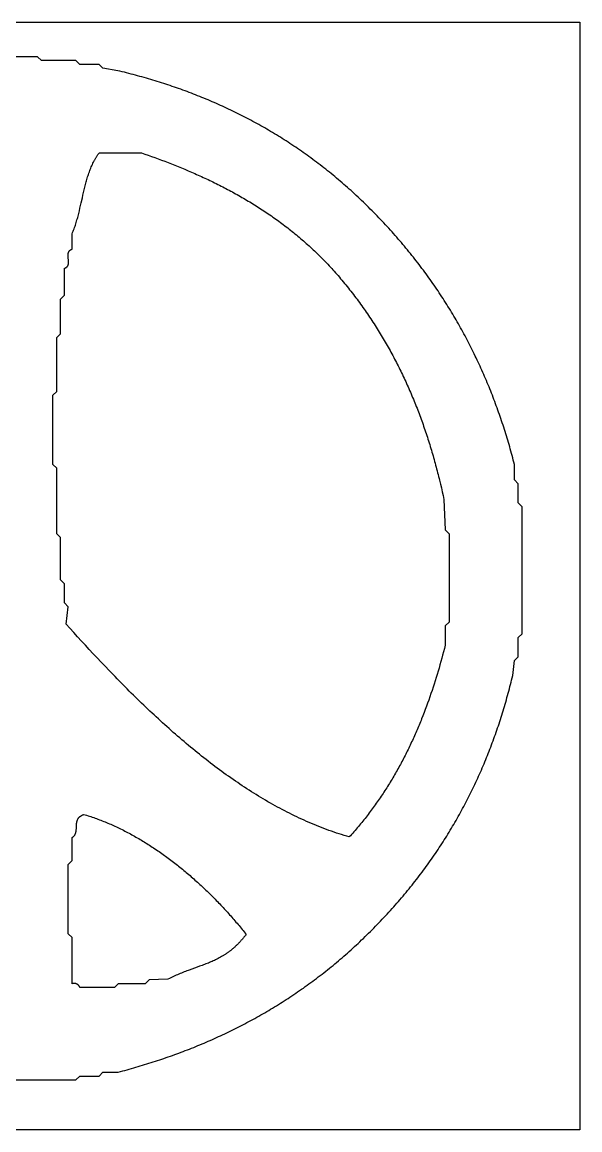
# Model space of a CAD drawing. Extents: x 0 to 290, y 0 to 288.
# Drawn here: x 145.5 to 290.5, y 0.5 to 288.5 of the extents above; entities that cross this region are included whole.
import ezdxf

# ---------------------------------------------------------------- set-up
doc = ezdxf.new("R2010")
doc.units = 0

msp = doc.modelspace()

# ---------------------------------------------------------------- linework, layer by layer
for points in [[(0.5, 288.5), (145.5, 288.5), (290.5, 288.5), (290.5, 144.5), (290.5, 0.5), (145.5, 0.5), (0.5, 0.5), (0.5, 144.5), (0.5, 288.5)], [(165.5, 254.5), (171, 254.5), (176.5, 254.5), (177.37, 254.2), (178.25, 253.9), (179.12, 253.59), (179.99, 253.28), (180.87, 252.96), (181.74, 252.64), (182.61, 252.32), (183.48, 251.98), (184.35, 251.64), (185.22, 251.3), (186.09, 250.95), (186.96, 250.6), (187.82, 250.24), (188.69, 249.87), (189.12, 249.69), (189.55, 249.5), (189.98, 249.31), (190.41, 249.12), (190.84, 248.93), (191.27, 248.74), (191.7, 248.55), (192.13, 248.35), (192.55, 248.15), (192.98, 247.96), (193.41, 247.76), (193.83, 247.55), (194.26, 247.35), (194.69, 247.15), (195.11, 246.94), (195.53, 246.73), (195.96, 246.52), (196.38, 246.31), (196.8, 246.1), (197.22, 245.88), (197.65, 245.67), (198.07, 245.45), (198.49, 245.23), (198.9, 245.01), (199.32, 244.79), (199.74, 244.56), (200.16, 244.34), (200.57, 244.11), (200.99, 243.88), (201.4, 243.65), (201.82, 243.42), (202.23, 243.18), (202.64, 242.95), (203.05, 242.71), (203.46, 242.47), (203.87, 242.23), (204.28, 241.98), (204.69, 241.74), (205.09, 241.49), (205.5, 241.24), (205.9, 240.99), (206.31, 240.74), (206.71, 240.48), (207.11, 240.23), (207.51, 239.97), (207.91, 239.71), (208.31, 239.45), (208.71, 239.18), (209.11, 238.92), (209.5, 238.65), (209.9, 238.38), (210.29, 238.11), (210.68, 237.83), (211.07, 237.56), (211.46, 237.28), (211.85, 237), (212.24, 236.72), (212.63, 236.44), (213.01, 236.15), (213.4, 235.86), (213.78, 235.57), (214.16, 235.28), (214.54, 234.99), (214.92, 234.69), (215.3, 234.4), (215.68, 234.1), (216.05, 233.79), (216.43, 233.49), (216.8, 233.18), (217.17, 232.88), (217.54, 232.57), (217.91, 232.25), (218.28, 231.94), (218.64, 231.62), (219.01, 231.3), (219.37, 230.98), (219.73, 230.66), (220.09, 230.33), (220.45, 230.01), (220.81, 229.68), (221.16, 229.34), (221.52, 229.01), (221.87, 228.67), (222.22, 228.33), (222.57, 227.99), (222.92, 227.65), (223.27, 227.31), (223.61, 226.96), (223.95, 226.61), (224.3, 226.25), (224.64, 225.9), (224.97, 225.54), (225.31, 225.18), (225.65, 224.82), (225.98, 224.46), (226.31, 224.09), (226.64, 223.72), (226.97, 223.35), (227.29, 222.98), (227.62, 222.6), (227.97, 222.2), (228.31, 221.79), (228.65, 221.39), (228.99, 220.98), (229.32, 220.57), (229.66, 220.16), (229.99, 219.75), (230.32, 219.34), (230.65, 218.93), (230.97, 218.52), (231.29, 218.1), (231.61, 217.69), (231.93, 217.27), (232.24, 216.86), (232.56, 216.44), (232.87, 216.02), (233.18, 215.6), (233.48, 215.18), (233.79, 214.76), (234.09, 214.34), (234.39, 213.92), (234.68, 213.5), (234.98, 213.08), (235.27, 212.65), (235.56, 212.23), (235.85, 211.8), (236.13, 211.38), (236.42, 210.95), (236.7, 210.52), (236.98, 210.09), (237.25, 209.66), (237.53, 209.23), (237.8, 208.8), (238.07, 208.37), (238.34, 207.93), (238.6, 207.5), (238.87, 207.07), (239.13, 206.63), (239.39, 206.19), (239.65, 205.76), (239.9, 205.32), (240.16, 204.88), (240.41, 204.44), (240.66, 204), (240.9, 203.56), (241.15, 203.12), (241.39, 202.68), (241.63, 202.23), (241.87, 201.79), (242.11, 201.35), (242.35, 200.9), (242.58, 200.45), (242.81, 200.01), (243.04, 199.56), (243.27, 199.11), (243.49, 198.66), (243.72, 198.21), (243.94, 197.76), (244.16, 197.31), (244.37, 196.86), (244.59, 196.4), (244.8, 195.95), (245.02, 195.49), (245.23, 195.04), (245.43, 194.58), (245.64, 194.13), (245.84, 193.67), (246.05, 193.21), (246.25, 192.75), (246.45, 192.29), (246.64, 191.83), (246.84, 191.37), (247.03, 190.91), (247.23, 190.45), (247.42, 189.98), (247.6, 189.52), (247.79, 189.05), (247.97, 188.59), (248.16, 188.12), (248.34, 187.65), (248.52, 187.19), (248.7, 186.72), (248.87, 186.25), (249.05, 185.78), (249.22, 185.31), (249.39, 184.84), (249.56, 184.37), (249.73, 183.89), (249.89, 183.42), (250.06, 182.95), (250.22, 182.47), (250.38, 181.99), (250.54, 181.52), (250.7, 181.04), (250.85, 180.56), (251.01, 180.09), (251.16, 179.61), (251.31, 179.13), (251.46, 178.65), (251.61, 178.17), (251.76, 177.68), (251.9, 177.2), (252.05, 176.72), (252.19, 176.24), (252.33, 175.75), (252.47, 175.27), (252.61, 174.78), (252.74, 174.29), (252.88, 173.81), (253.01, 173.32), (253.14, 172.83), (253.27, 172.34), (253.4, 171.85), (253.53, 171.36), (253.65, 170.87), (253.78, 170.38), (253.9, 169.89), (254.02, 169.39), (254.26, 168.41), (254.5, 167.42), (254.73, 166.42), (254.95, 165.43), (255.17, 164.43), (255.5, 156.5), (256.5, 155.5), (256.5, 144), (256.5, 132.5), (255.5, 131.5), (255.5, 126.5), (255.28, 125.65), (255.06, 124.8), (254.83, 123.96), (254.6, 123.11), (254.37, 122.27), (254.13, 121.42), (253.89, 120.58), (253.64, 119.74), (253.39, 118.9), (253.14, 118.07), (252.87, 117.23), (252.61, 116.4), (252.34, 115.57), (252.07, 114.74), (251.79, 113.91), (251.5, 113.08), (251.21, 112.26), (250.92, 111.44), (250.62, 110.62), (250.31, 109.8), (250, 108.98), (249.68, 108.17), (249.36, 107.36), (249.2, 106.96), (249.04, 106.55), (248.87, 106.15), (248.7, 105.74), (248.53, 105.34), (248.36, 104.94), (248.19, 104.54), (248.02, 104.14), (247.85, 103.74), (247.67, 103.34), (247.49, 102.94), (247.31, 102.54), (247.13, 102.15), (246.95, 101.75), (246.77, 101.35), (246.58, 100.96), (246.4, 100.56), (246.21, 100.17), (246.02, 99.78), (245.83, 99.38), (245.64, 98.99), (245.44, 98.6), (245.25, 98.21), (245.05, 97.82), (244.85, 97.43), (244.65, 97.04), (244.45, 96.65), (244.24, 96.27), (244.04, 95.88), (243.83, 95.5), (243.62, 95.11), (243.41, 94.73), (243.2, 94.34), (242.99, 93.96), (242.77, 93.58), (242.55, 93.2), (242.33, 92.82), (242.11, 92.44), (241.89, 92.06), (241.67, 91.69), (241.44, 91.31), (241.21, 90.93), (240.98, 90.56), (240.75, 90.18), (240.52, 89.81), (240.28, 89.44), (240.05, 89.07), (239.81, 88.7), (239.57, 88.33), (239.32, 87.96), (239.08, 87.59), (238.83, 87.22), (238.59, 86.85), (238.34, 86.49), (238.09, 86.12), (237.83, 85.76), (237.58, 85.4), (237.32, 85.04), (237.06, 84.68), (236.8, 84.32), (236.54, 83.96), (236.27, 83.6), (236, 83.24), (235.73, 82.89), (235.46, 82.53), (235.19, 82.18), (234.91, 81.82), (234.64, 81.47), (234.36, 81.12), (234.08, 80.77), (233.79, 80.42), (233.51, 80.07), (233.22, 79.72), (232.93, 79.38), (232.64, 79.03), (232.35, 78.69), (232.05, 78.35), (231.75, 78), (231.45, 77.66), (231.15, 77.32), (230.85, 76.98), (230.54, 76.65), (229.88, 76.84), (229.22, 77.04), (228.55, 77.25), (227.9, 77.46), (227.24, 77.68), (226.58, 77.91), (225.93, 78.13), (225.27, 78.37), (224.62, 78.61), (223.97, 78.85), (223.32, 79.1), (222.67, 79.36), (222.03, 79.62), (221.38, 79.88), (220.74, 80.15), (220.1, 80.43), (219.46, 80.71), (218.82, 80.99), (218.19, 81.28), (217.55, 81.58), (216.92, 81.88), (216.28, 82.18), (215.65, 82.49), (215.02, 82.8), (214.4, 83.12), (213.77, 83.44), (213.14, 83.77), (212.52, 84.1), (211.9, 84.44), (211.28, 84.78), (210.66, 85.12), (210.04, 85.47), (209.42, 85.82), (208.81, 86.18), (208.2, 86.54), (207.58, 86.9), (206.97, 87.27), (206.36, 87.65), (205.76, 88.02), (205.15, 88.4), (204.54, 88.79), (203.94, 89.18), (203.34, 89.57), (202.74, 89.97), (202.14, 90.37), (201.54, 90.77), (200.94, 91.18), (200.35, 91.59), (199.76, 92), (199.16, 92.42), (198.57, 92.84), (197.98, 93.26), (197.39, 93.69), (196.81, 94.12), (196.22, 94.56), (195.64, 94.99), (195.06, 95.43), (194.47, 95.88), (193.89, 96.32), (193.32, 96.77), (192.74, 97.23), (192.16, 97.68), (191.59, 98.14), (191.01, 98.6), (190.44, 99.07), (189.87, 99.53), (189.3, 100), (188.73, 100.47), (188.17, 100.95), (187.6, 101.43), (187.04, 101.91), (186.47, 102.39), (185.91, 102.87), (185.35, 103.36), (184.79, 103.85), (184.24, 104.34), (183.68, 104.84), (183.12, 105.33), (182.57, 105.83), (182.02, 106.33), (181.47, 106.84), (180.92, 107.34), (180.37, 107.85), (179.82, 108.36), (179.28, 108.87), (178.73, 109.38), (178.19, 109.89), (177.64, 110.41), (177.1, 110.93), (176.56, 111.45), (176.03, 111.97), (175.49, 112.49), (174.95, 113.01), (174.42, 113.54), (173.88, 114.07), (173.35, 114.6), (172.82, 115.13), (172.29, 115.66), (171.76, 116.19), (171.23, 116.72), (170.71, 117.26), (170.18, 117.8), (169.66, 118.33), (169.13, 118.87), (168.61, 119.41), (168.09, 119.95), (167.06, 121.03), (166.02, 122.12), (165, 123.21), (163.97, 124.3), (162.95, 125.4), (161.94, 126.5), (160.93, 127.59), (159.93, 128.69), (158.93, 129.79), (157.93, 130.9), (156.94, 132), (157.5, 136.5), (156.5, 137.5), (156.5, 142.5), (155.5, 143.5), (155.5, 154.5), (154.5, 155.5), (154.5, 172.5), (153.5, 173.5), (153.5, 182.5), (153.5, 191.5), (154.5, 192.5), (154.5, 199.5), (154.5, 206.5), (155.5, 207.5), (155.5, 212), (155.5, 216.5), (156.5, 217.5), (156.5, 224.5), (156.61, 224.54), (156.67, 224.57), (156.72, 224.59), (156.77, 224.62), (156.81, 224.64), (156.86, 224.67), (156.9, 224.7), (156.95, 224.72), (156.99, 224.75), (157.03, 224.78), (157.06, 224.81), (157.1, 224.84), (157.13, 224.88), (157.17, 224.91), (157.2, 224.94), (157.23, 224.97), (157.25, 225.01), (157.31, 225.08), (157.35, 225.15), (157.39, 225.22), (157.43, 225.3), (157.46, 225.38), (157.49, 225.46), (157.51, 225.54), (157.53, 225.62), (157.54, 225.71), (157.56, 225.79), (157.56, 225.88), (157.57, 225.97), (157.57, 226.06), (157.57, 226.15), (157.57, 226.24), (157.56, 226.34), (157.56, 226.43), (157.54, 226.62), (157.52, 226.81), (157.5, 227), (157.48, 227.19), (157.46, 227.38), (157.44, 227.57), (157.44, 227.66), (157.43, 227.76), (157.43, 227.85), (157.43, 227.94), (157.43, 228.03), (157.44, 228.12), (157.44, 228.21), (157.46, 228.29), (157.47, 228.38), (157.49, 228.46), (157.51, 228.54), (157.54, 228.62), (157.57, 228.7), (157.61, 228.78), (157.65, 228.85), (157.69, 228.92), (157.75, 228.99), (157.77, 229.03), (157.8, 229.06), (157.83, 229.09), (157.87, 229.12), (157.9, 229.16), (157.94, 229.19), (157.97, 229.22), (158.01, 229.25), (158.05, 229.28), (158.1, 229.3), (158.14, 229.33), (158.19, 229.36), (158.23, 229.38), (158.28, 229.41), (158.33, 229.43), (158.39, 229.46), (158.5, 229.5), (158.5, 233.5), (158.63, 233.82), (158.76, 234.13), (158.89, 234.45), (159.01, 234.78), (159.13, 235.1), (159.24, 235.43), (159.35, 235.75), (159.46, 236.08), (159.56, 236.41), (159.66, 236.74), (159.76, 237.08), (159.86, 237.41), (159.95, 237.75), (160.04, 238.08), (160.13, 238.42), (160.21, 238.76), (160.3, 239.1), (160.38, 239.44), (160.54, 240.12), (160.69, 240.8), (160.85, 241.49), (161.15, 242.86), (161.3, 243.54), (161.46, 244.23), (161.62, 244.91), (161.7, 245.25), (161.78, 245.59), (161.87, 245.93), (161.95, 246.27), (162.04, 246.6), (162.13, 246.94), (162.23, 247.28), (162.33, 247.61), (162.43, 247.94), (162.53, 248.27), (162.63, 248.6), (162.74, 248.93), (162.86, 249.26), (162.97, 249.58), (163.09, 249.91), (163.22, 250.23), (163.35, 250.55), (163.48, 250.87), (163.62, 251.18), (163.76, 251.5), (163.91, 251.81), (164.06, 252.12), (164.22, 252.42), (164.3, 252.58), (164.39, 252.73), (164.47, 252.88), (164.56, 253.03), (164.64, 253.18), (164.73, 253.33), (164.82, 253.48), (164.92, 253.63), (165.01, 253.77), (165.1, 253.92), (165.2, 254.07), (165.3, 254.21), (165.4, 254.36), (165.5, 254.5)], [(161.5, 82.5), (161.87, 82.39), (162.25, 82.28), (162.62, 82.16), (162.99, 82.05), (163.36, 81.93), (163.73, 81.8), (164.11, 81.68), (164.48, 81.55), (164.85, 81.41), (165.22, 81.28), (165.59, 81.14), (165.96, 81), (166.33, 80.86), (166.7, 80.71), (167.07, 80.56), (167.44, 80.41), (167.81, 80.25), (168.17, 80.1), (168.54, 79.94), (168.91, 79.78), (169.28, 79.61), (169.64, 79.44), (170.01, 79.27), (170.38, 79.1), (170.74, 78.92), (171.11, 78.75), (171.47, 78.57), (171.83, 78.38), (172.2, 78.2), (172.56, 78.01), (172.92, 77.82), (173.29, 77.63), (173.65, 77.44), (174.01, 77.24), (174.37, 77.04), (174.73, 76.84), (175.09, 76.63), (175.44, 76.43), (175.8, 76.22), (176.16, 76.01), (176.52, 75.8), (176.87, 75.58), (177.23, 75.36), (177.58, 75.15), (177.94, 74.92), (178.29, 74.7), (178.64, 74.48), (178.99, 74.25), (179.34, 74.02), (179.69, 73.79), (180.04, 73.55), (180.39, 73.32), (180.74, 73.08), (181.09, 72.84), (181.43, 72.6), (181.78, 72.36), (182.12, 72.11), (182.47, 71.87), (182.81, 71.62), (183.15, 71.37), (183.49, 71.12), (183.83, 70.86), (184.17, 70.61), (184.51, 70.35), (184.85, 70.09), (185.19, 69.83), (185.52, 69.57), (185.86, 69.31), (186.19, 69.04), (186.52, 68.78), (186.85, 68.51), (187.18, 68.24), (187.51, 67.97), (187.84, 67.69), (188.17, 67.42), (188.5, 67.14), (188.82, 66.87), (189.15, 66.59), (189.47, 66.31), (189.79, 66.03), (190.11, 65.74), (190.43, 65.46), (190.75, 65.18), (191.07, 64.89), (191.39, 64.6), (191.7, 64.31), (192.01, 64.02), (192.33, 63.73), (192.64, 63.44), (192.95, 63.14), (193.26, 62.85), (193.57, 62.55), (193.87, 62.26), (194.18, 61.96), (194.48, 61.66), (194.78, 61.36), (195.09, 61.06), (195.39, 60.76), (195.69, 60.45), (195.98, 60.15), (196.28, 59.84), (196.57, 59.54), (196.87, 59.23), (197.16, 58.92), (197.45, 58.62), (197.74, 58.31), (198.03, 58), (198.31, 57.69), (198.6, 57.37), (198.88, 57.06), (199.16, 56.75), (199.44, 56.44), (199.72, 56.12), (200, 55.81), (200.27, 55.49), (200.55, 55.18), (200.82, 54.86), (201.09, 54.54), (201.36, 54.22), (201.63, 53.91), (201.9, 53.59), (202.16, 53.27), (202.42, 52.95), (202.69, 52.63), (202.95, 52.31), (203.2, 51.99), (203.46, 51.67), (203.72, 51.34), (203.58, 51.16), (203.44, 50.98), (203.31, 50.8), (203.17, 50.62), (203.03, 50.45), (202.89, 50.27), (202.75, 50.11), (202.61, 49.94), (202.48, 49.78), (202.34, 49.62), (202.2, 49.46), (202.06, 49.31), (201.91, 49.16), (201.77, 49.01), (201.63, 48.86), (201.49, 48.72), (201.35, 48.57), (201.2, 48.43), (201.06, 48.3), (200.92, 48.16), (200.77, 48.03), (200.63, 47.9), (200.48, 47.77), (200.34, 47.65), (200.19, 47.52), (200.05, 47.4), (199.9, 47.28), (199.75, 47.17), (199.61, 47.05), (199.46, 46.94), (199.31, 46.83), (199.16, 46.72), (199.01, 46.61), (198.86, 46.5), (198.71, 46.4), (198.56, 46.3), (198.41, 46.2), (198.26, 46.1), (198.11, 46), (197.96, 45.91), (197.81, 45.81), (197.66, 45.72), (197.35, 45.54), (197.05, 45.37), (196.74, 45.2), (196.43, 45.04), (196.12, 44.88), (195.81, 44.72), (195.49, 44.57), (195.18, 44.43), (194.86, 44.29), (194.55, 44.15), (194.23, 44.02), (193.91, 43.88), (193.59, 43.75), (193.27, 43.63), (192.94, 43.5), (192.62, 43.38), (192.29, 43.26), (191.63, 43.02), (190.97, 42.78), (190.31, 42.54), (189.64, 42.3), (188.96, 42.06), (188.62, 41.93), (188.28, 41.81), (187.94, 41.68), (187.6, 41.55), (187.26, 41.41), (186.91, 41.27), (186.57, 41.13), (186.22, 40.99), (185.87, 40.84), (185.53, 40.69), (185.18, 40.53), (184.83, 40.37), (184.47, 40.2), (184.12, 40.02), (183.77, 39.85), (183.42, 39.66), (178.5, 39.5), (177.5, 38.5), (170.5, 38.5), (169.5, 37.5), (160.5, 37.5), (160.47, 37.57), (160.45, 37.65), (160.41, 37.72), (160.38, 37.78), (160.34, 37.85), (160.29, 37.91), (160.25, 37.98), (160.2, 38.04), (160.14, 38.09), (160.09, 38.15), (160.03, 38.2), (159.97, 38.25), (159.91, 38.29), (159.84, 38.33), (159.78, 38.37), (159.71, 38.41), (159.64, 38.44), (159.57, 38.47), (159.5, 38.5), (159.42, 38.52), (159.35, 38.54), (159.27, 38.56), (159.2, 38.57), (159.12, 38.58), (159.04, 38.59), (158.96, 38.59), (158.89, 38.58), (158.81, 38.57), (158.73, 38.56), (158.65, 38.55), (158.58, 38.53), (158.5, 38.5), (158.5, 50.5), (157.5, 51.5), (157.5, 60.5), (157.5, 69.5), (158.5, 70.5), (158.5, 76.5), (158.55, 76.54), (158.6, 76.57), (158.65, 76.61), (158.7, 76.65), (158.75, 76.69), (158.79, 76.72), (158.88, 76.8), (158.96, 76.89), (159.03, 76.97), (159.09, 77.05), (159.16, 77.14), (159.21, 77.23), (159.26, 77.32), (159.31, 77.41), (159.35, 77.51), (159.39, 77.6), (159.42, 77.7), (159.45, 77.8), (159.48, 77.9), (159.5, 78), (159.52, 78.1), (159.54, 78.2), (159.55, 78.31), (159.56, 78.41), (159.57, 78.52), (159.58, 78.62), (159.59, 78.73), (159.6, 78.94), (159.61, 79.16), (159.62, 79.37), (159.62, 79.59), (159.63, 79.8), (159.64, 79.91), (159.65, 80.02), (159.66, 80.12), (159.67, 80.23), (159.69, 80.33), (159.7, 80.44), (159.72, 80.54), (159.75, 80.64), (159.77, 80.75), (159.8, 80.85), (159.83, 80.95), (159.87, 81.04), (159.91, 81.14), (159.96, 81.24), (160.01, 81.33), (160.06, 81.42), (160.12, 81.51), (160.19, 81.6), (160.26, 81.69), (160.34, 81.77), (160.42, 81.86), (160.47, 81.9), (160.51, 81.94), (160.56, 81.98), (160.61, 82.02), (160.66, 82.05), (160.72, 82.09), (160.77, 82.13), (160.83, 82.17), (160.89, 82.2), (160.95, 82.24), (161.01, 82.27), (161.07, 82.31), (161.21, 82.37), (161.35, 82.44), (161.5, 82.5)]]:
    msp.add_lwpolyline(points, close=True)
msp.add_lwpolyline([(126.5, 13.5), (159.5, 13.5), (160.5, 14.5), (165.5, 14.5), (166.5, 15.5), (170.5, 15.5), (171.07, 15.65), (171.65, 15.81), (172.22, 15.96), (172.79, 16.12), (173.36, 16.28), (173.93, 16.44), (174.5, 16.61), (175.07, 16.77), (175.64, 16.94), (176.21, 17.11), (176.77, 17.28), (177.34, 17.45), (177.9, 17.63), (178.46, 17.8), (179.03, 17.98), (179.59, 18.16), (180.15, 18.34), (180.71, 18.53), (181.27, 18.71), (181.83, 18.9), (182.38, 19.09), (182.94, 19.28), (183.5, 19.48), (184.05, 19.67), (184.61, 19.87), (185.16, 20.07), (185.71, 20.27), (186.26, 20.47), (186.81, 20.68), (187.36, 20.89), (187.91, 21.1), (188.46, 21.31), (189, 21.52), (189.55, 21.74), (190.1, 21.95), (190.64, 22.17), (191.18, 22.4), (191.72, 22.62), (192.27, 22.85), (192.81, 23.07), (193.35, 23.31), (193.88, 23.54), (194.42, 23.77), (194.96, 24.01), (195.49, 24.25), (196.03, 24.49), (196.56, 24.73), (197.1, 24.98), (197.63, 25.23), (198.16, 25.48), (198.69, 25.73), (199.22, 25.98), (199.75, 26.24), (200.27, 26.5), (200.8, 26.76), (201.33, 27.02), (201.85, 27.29), (202.37, 27.56), (202.9, 27.83), (203.42, 28.1), (203.94, 28.37), (204.46, 28.65), (204.98, 28.93), (205.5, 29.21), (206.01, 29.49), (206.53, 29.78), (207.04, 30.07), (207.56, 30.36), (208.07, 30.65), (208.58, 30.95), (209.09, 31.25), (209.6, 31.55), (210.11, 31.85), (210.62, 32.16), (211.12, 32.47), (211.63, 32.78), (212.14, 33.09), (212.64, 33.4), (213.14, 33.72), (213.64, 34.04), (214.14, 34.37), (214.64, 34.69), (215.14, 35.02), (215.64, 35.35), (216.14, 35.68), (216.63, 36.02), (217.13, 36.35), (217.62, 36.7), (218.11, 37.04), (218.61, 37.38), (219.1, 37.73), (219.58, 38.08), (220.07, 38.44), (220.56, 38.79), (221.05, 39.15), (221.53, 39.51), (222.02, 39.88), (222.5, 40.24), (222.98, 40.61), (223.46, 40.98), (223.94, 41.36), (224.42, 41.73), (224.9, 42.11), (225.38, 42.5), (225.85, 42.88), (226.33, 43.27), (226.8, 43.66), (227.27, 44.05), (227.74, 44.45), (228.21, 44.85), (228.68, 45.25), (229.15, 45.66), (229.62, 46.06), (230.08, 46.47), (230.55, 46.89), (231.01, 47.3), (231.47, 47.72), (231.94, 48.14), (232.4, 48.57), (232.85, 48.99), (233.31, 49.42), (233.77, 49.86), (234.23, 50.29), (234.68, 50.73), (235.13, 51.17), (235.59, 51.61), (236.04, 52.06), (236.49, 52.51), (236.94, 52.96), (237.38, 53.42), (237.82, 53.87), (238.26, 54.33), (238.7, 54.78), (239.13, 55.24), (239.57, 55.7), (239.99, 56.16), (240.42, 56.62), (240.84, 57.08), (241.26, 57.54), (241.68, 58.01), (242.1, 58.47), (242.51, 58.94), (242.92, 59.4), (243.32, 59.87), (243.73, 60.34), (244.13, 60.81), (244.53, 61.28), (244.92, 61.75), (245.31, 62.22), (245.7, 62.7), (246.09, 63.17), (246.48, 63.65), (246.86, 64.13), (247.24, 64.6), (247.62, 65.08), (247.99, 65.56), (248.36, 66.04), (248.73, 66.53), (249.1, 67.01), (249.46, 67.49), (249.82, 67.98), (250.18, 68.46), (250.54, 68.95), (250.89, 69.44), (251.24, 69.93), (251.59, 70.42), (251.93, 70.91), (252.28, 71.4), (252.62, 71.9), (252.95, 72.39), (253.29, 72.89), (253.62, 73.38), (253.95, 73.88), (254.28, 74.38), (254.6, 74.88), (254.93, 75.38), (255.25, 75.88), (255.56, 76.38), (255.88, 76.89), (256.19, 77.39), (256.5, 77.9), (256.81, 78.4), (257.11, 78.91), (257.41, 79.42), (257.71, 79.93), (258.01, 80.44), (258.31, 80.95), (258.6, 81.46), (258.89, 81.98), (259.18, 82.49), (259.46, 83.01), (259.74, 83.52), (260.02, 84.04), (260.3, 84.56), (260.58, 85.08), (260.85, 85.6), (261.12, 86.12), (261.39, 86.64), (261.65, 87.16), (261.92, 87.69), (262.18, 88.21), (262.44, 88.74), (262.69, 89.27), (262.95, 89.8), (263.2, 90.33), (263.45, 90.86), (263.69, 91.39), (263.94, 91.92), (264.18, 92.45), (264.42, 92.99), (264.66, 93.52), (264.89, 94.06), (265.13, 94.6), (265.36, 95.13), (265.58, 95.67), (265.81, 96.21), (266.03, 96.76), (266.25, 97.3), (266.47, 97.84), (266.69, 98.38), (266.91, 98.93), (267.12, 99.48), (267.33, 100.02), (267.54, 100.57), (267.74, 101.12), (267.94, 101.67), (268.15, 102.22), (268.34, 102.77), (268.54, 103.32), (268.74, 103.88), (268.93, 104.43), (269.12, 104.99), (269.31, 105.55), (269.49, 106.1), (269.67, 106.66), (269.86, 107.22), (270.04, 107.78), (270.21, 108.34), (270.39, 108.9), (270.56, 109.47), (270.73, 110.03), (270.9, 110.6), (271.07, 111.16), (271.23, 111.73), (271.39, 112.3), (271.55, 112.87), (271.71, 113.44), (271.87, 114.01), (272.02, 114.58), (272.17, 115.15), (272.32, 115.73), (272.47, 116.3), (272.61, 116.88), (272.76, 117.45), (272.9, 118.03), (273.04, 118.61), (273.5, 122.5), (274.5, 123.5), (274.5, 128.5), (275.5, 129.5), (275.5, 162.5), (274.5, 163.5), (274.5, 168.5), (273.5, 169.5), (273.5, 173.5), (273.35, 174.08), (273.2, 174.65), (273.05, 175.23), (272.89, 175.8), (272.74, 176.38), (272.58, 176.95), (272.42, 177.52), (272.26, 178.09), (272.09, 178.66), (271.92, 179.23), (271.76, 179.79), (271.59, 180.36), (271.41, 180.93), (271.24, 181.49), (271.06, 182.05), (270.88, 182.62), (270.7, 183.18), (270.52, 183.74), (270.34, 184.3), (270.15, 184.86), (269.96, 185.42), (269.77, 185.97), (269.58, 186.53), (269.38, 187.08), (269.18, 187.64), (268.99, 188.19), (268.78, 188.74), (268.58, 189.29), (268.38, 189.84), (268.17, 190.39), (267.96, 190.94), (267.75, 191.49), (267.53, 192.04), (267.32, 192.58), (267.1, 193.13), (266.88, 193.67), (266.65, 194.21), (266.43, 194.75), (266.2, 195.29), (265.97, 195.83), (265.74, 196.37), (265.51, 196.91), (265.27, 197.45), (265.04, 197.98), (264.79, 198.52), (264.55, 199.05), (264.31, 199.58), (264.06, 200.12), (263.81, 200.65), (263.56, 201.18), (263.31, 201.7), (263.05, 202.23), (262.79, 202.76), (262.53, 203.29), (262.27, 203.81), (262, 204.34), (261.74, 204.86), (261.47, 205.38), (261.2, 205.9), (260.92, 206.42), (260.64, 206.94), (260.37, 207.46), (260.08, 207.98), (259.8, 208.49), (259.51, 209.01), (259.23, 209.52), (258.94, 210.04), (258.64, 210.55), (258.35, 211.06), (258.05, 211.57), (257.75, 212.08), (257.45, 212.59), (257.14, 213.09), (256.83, 213.6), (256.52, 214.11), (256.21, 214.61), (255.9, 215.11), (255.58, 215.62), (255.26, 216.12), (254.94, 216.62), (254.61, 217.12), (254.29, 217.62), (253.96, 218.11), (253.63, 218.61), (253.29, 219.11), (252.95, 219.6), (252.61, 220.1), (252.27, 220.59), (251.93, 221.08), (251.58, 221.57), (251.23, 222.06), (250.88, 222.55), (250.53, 223.04), (250.17, 223.52), (249.81, 224.01), (249.45, 224.49), (249.08, 224.98), (248.72, 225.46), (248.35, 225.94), (247.97, 226.42), (247.6, 226.9), (247.22, 227.38), (246.84, 227.86), (246.46, 228.33), (246.07, 228.81), (245.68, 229.28), (245.29, 229.76), (244.9, 230.23), (244.5, 230.7), (244.11, 231.17), (243.7, 231.64), (243.3, 232.11), (242.89, 232.58), (242.48, 233.05), (242.07, 233.51), (241.66, 233.98), (241.24, 234.44), (240.82, 234.9), (240.4, 235.36), (239.97, 235.82), (239.54, 236.28), (239.11, 236.74), (238.68, 237.2), (238.24, 237.66), (237.8, 238.11), (237.36, 238.57), (236.92, 239.02), (236.47, 239.47), (236.02, 239.92), (235.57, 240.37), (235.12, 240.81), (234.67, 241.26), (234.21, 241.7), (233.76, 242.13), (233.3, 242.56), (232.84, 242.99), (232.38, 243.42), (231.92, 243.85), (231.46, 244.27), (231, 244.69), (230.54, 245.1), (230.07, 245.52), (229.61, 245.93), (229.14, 246.33), (228.68, 246.74), (228.21, 247.14), (227.74, 247.54), (227.27, 247.94), (226.79, 248.33), (226.32, 248.72), (225.85, 249.11), (225.37, 249.49), (224.89, 249.87), (224.42, 250.25), (223.94, 250.63), (223.46, 251.01), (222.98, 251.38), (222.5, 251.75), (222.01, 252.11), (221.53, 252.47), (221.04, 252.83), (220.56, 253.19), (220.07, 253.55), (219.58, 253.9), (219.09, 254.25), (218.6, 254.6), (218.11, 254.94), (217.62, 255.28), (217.12, 255.62), (216.63, 255.96), (216.13, 256.29), (215.64, 256.62), (215.14, 256.95), (214.64, 257.28), (214.14, 257.6), (213.64, 257.92), (213.14, 258.24), (212.63, 258.56), (212.13, 258.87), (211.62, 259.18), (211.12, 259.49), (210.61, 259.79), (210.1, 260.1), (209.59, 260.4), (209.08, 260.7), (208.57, 260.99), (208.06, 261.28), (207.54, 261.58), (207.03, 261.86), (206.51, 262.15), (206, 262.43), (205.48, 262.71), (204.96, 262.99), (204.44, 263.27), (203.92, 263.54), (203.4, 263.81), (202.88, 264.08), (202.35, 264.34), (201.83, 264.61), (201.3, 264.87), (200.78, 265.13), (200.25, 265.38), (199.72, 265.64), (199.19, 265.89), (198.66, 266.14), (198.13, 266.38), (197.6, 266.63), (197.06, 266.87), (196.53, 267.11), (195.99, 267.35), (195.46, 267.58), (194.92, 267.82), (194.38, 268.05), (193.84, 268.28), (193.3, 268.5), (192.76, 268.72), (192.22, 268.95), (191.68, 269.17), (191.13, 269.38), (190.59, 269.6), (190.04, 269.81), (189.49, 270.02), (188.95, 270.23), (188.4, 270.43), (187.85, 270.64), (187.3, 270.84), (186.75, 271.04), (186.19, 271.23), (185.64, 271.43), (185.08, 271.62), (184.53, 271.81), (183.97, 272), (183.42, 272.18), (182.86, 272.37), (182.3, 272.55), (181.74, 272.73), (181.18, 272.91), (180.62, 273.08), (180.05, 273.26), (179.49, 273.43), (178.93, 273.6), (178.36, 273.76), (177.79, 273.93), (177.23, 274.09), (176.66, 274.25), (176.09, 274.41), (175.52, 274.57), (174.95, 274.72), (174.38, 274.87), (173.81, 275.02), (173.23, 275.17), (172.66, 275.32), (172.08, 275.46), (171.51, 275.61), (170.93, 275.75), (170.35, 275.88), (166.5, 276.5), (165.5, 277.5), (160.5, 277.5), (159.5, 278.5), (150.5, 278.5), (150.5, 278.5), (149.5, 279.5), (135.5, 279.5)])

doc.saveas('drawing.dxf')
